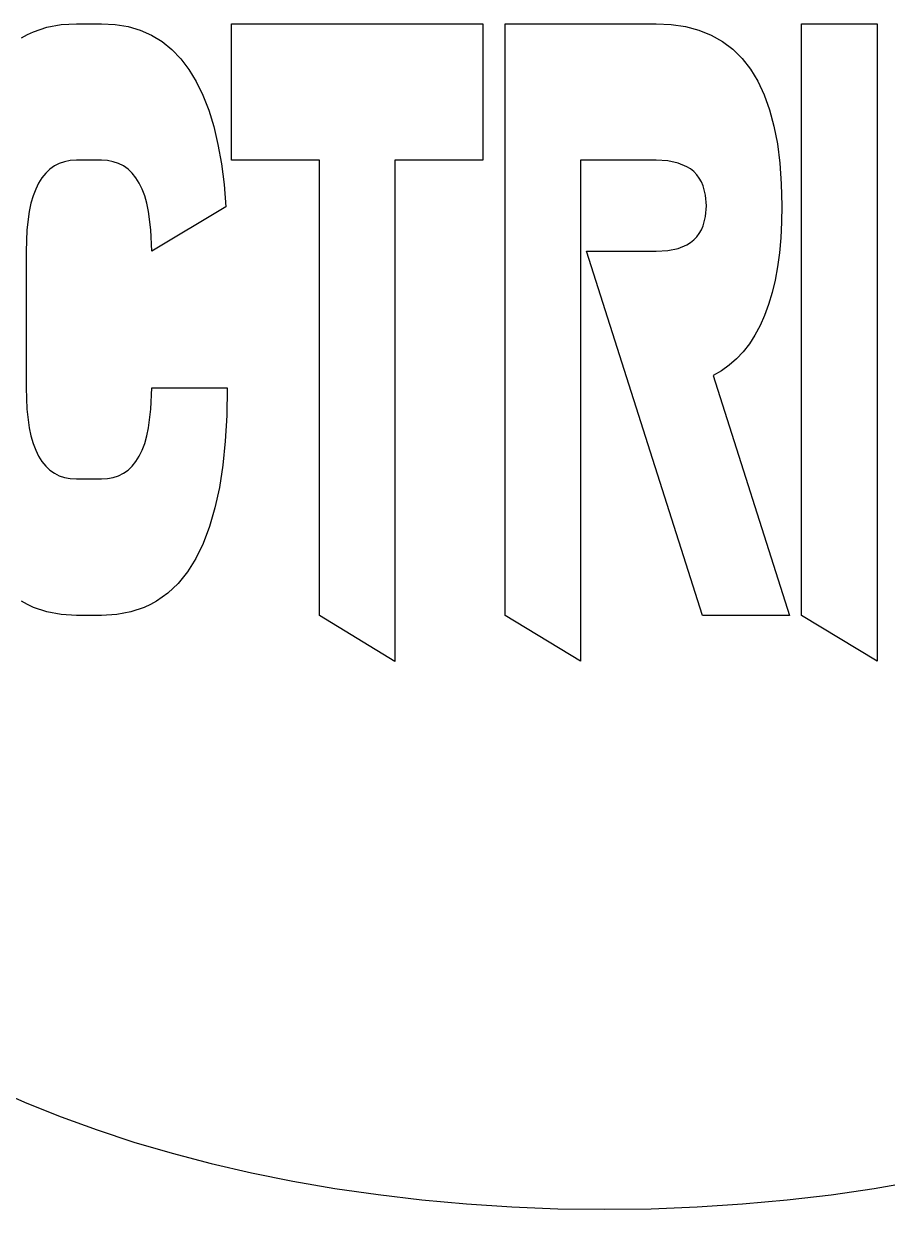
# Model space of a CAD drawing. Extents: x -15 to 1051, y 18 to 778.
# Drawn here: x 353.5 to 609.2, y 30 to 381.1 of the extents above; entities that cross this region are included whole.
import ezdxf

# ---------------------------------------------------------------- set-up
doc = ezdxf.new("R2010")
doc.units = 0

msp = doc.modelspace()

# ---------------------------------------------------------------- linework, layer by layer
at = {"layer": 'Sign'}
for p, q in [((356.430204, 378.774897), (360.355941, 380.091677)), ((360.355941, 380.091677), (364.572473, 380.881744)), ((364.572473, 380.881744), (369.0798, 381.1451)), ((369.0798, 381.1451), (376.525, 381.145)), ((376.525, 381.145), (380.577241, 380.933262)), ((380.577241, 380.933262), (384.396262, 380.298047)), ((384.396262, 380.298047), (387.982066, 379.239355)), ((415.012, 340.693), (415.012, 381.145)), ((415.012, 381.145), (489.456, 381.145)), ((489.456, 381.145), (489.456, 340.693)), ((496.081, 205.855), (496.081, 381.145)), ((496.081, 381.145), (540.747, 381.145)), ((540.747, 381.145), (545.254327, 380.934315)), ((545.254327, 380.934315), (549.470859, 380.302261)), ((549.470859, 380.302261), (553.396596, 379.248837)), ((583.85, 205.855), (583.85, 381.145)), ((583.85, 381.145), (606.183, 381.145)), ((606.183, 381.145), (606.183, 192.371)), ((352.795263, 376.931406), (354.576384, 377.918991)), ((354.576384, 377.918991), (356.430204, 378.774897)), ((387.982066, 379.239355), (391.33465, 377.757187)), ((391.33465, 377.757187), (394.454016, 375.851543)), ((394.454016, 375.851543), (397.340162, 373.522422)), ((553.396596, 379.248837), (557.031538, 377.774044)), ((557.031538, 377.774044), (560.375684, 375.877881)), ((560.375684, 375.877881), (563.429034, 373.560348)), ((397.340162, 373.522422), (399.993091, 370.769824)), ((563.429034, 373.560348), (566.19159, 370.821446)), ((399.993091, 370.769824), (402.4128, 367.59375)), ((566.19159, 370.821446), (568.66335, 367.661175)), ((402.4128, 367.59375), (404.599291, 363.994199)), ((568.66335, 367.661175), (570.844315, 364.079534)), ((404.599291, 363.994199), (406.552562, 359.971172)), ((570.844315, 364.079534), (572.734484, 360.076523)), ((406.552562, 359.971172), (408.272616, 355.524668)), ((572.734484, 360.076523), (574.333859, 355.652143)), ((408.272616, 355.524668), (409.75945, 350.654688)), ((574.333859, 355.652143), (575.642438, 350.806394)), ((409.75945, 350.654688), (411.013066, 345.36123)), ((575.642438, 350.806394), (576.660221, 345.539275)), ((411.013066, 345.36123), (412.033462, 339.644297)), ((576.660221, 345.539275), (577.387209, 339.850786)), ((369.08, 340.693), (367.277071, 340.587657)), ((376.525, 340.6936), (369.08, 340.693)), ((378.327929, 340.588257), (376.525, 340.6936)), ((441.067, 340.693), (415.012, 340.693)), ((441.067, 205.855), (441.067, 340.693)), ((489.456, 340.693), (463.4, 340.693)), ((463.4, 340.693), (463.4, 192.236)), ((540.747, 340.6936), (518.414, 340.693)), ((518.414, 340.693), (518.414, 192.371)), ((544.236539, 340.482916), (540.747, 340.6936)), ((361.228537, 338.059436), (360.007198, 336.900667)), ((362.566194, 339.007519), (361.228537, 338.059436)), ((364.020168, 339.744917), (362.566194, 339.007519)), ((365.590461, 340.27163), (364.020168, 339.744917)), ((367.277071, 340.587657), (365.590461, 340.27163)), ((380.014539, 340.27223), (378.327929, 340.588257)), ((381.584832, 339.745517), (380.014539, 340.27223)), ((383.038806, 339.008119), (381.584832, 339.745517)), ((384.376463, 338.060036), (383.038806, 339.008119)), ((385.597802, 336.901267), (384.376463, 338.060036)), ((412.033462, 339.644297), (412.820641, 333.503887)), ((547.260806, 339.850862), (544.236539, 340.482916)), ((549.819802, 338.797441), (547.260806, 339.850862)), ((550.924822, 338.112716), (549.819802, 338.797441)), ((551.913525, 337.32265), (550.924822, 338.112716)), ((552.78591, 336.427241), (551.913525, 337.32265)), ((577.387209, 339.850786), (577.823402, 333.740928)), ((357.913475, 333.951075), (357.04109, 332.160251)), ((358.902178, 335.531214), (357.913475, 333.951075)), ((360.007198, 336.900667), (358.902178, 335.531214)), ((386.702822, 335.531814), (385.597802, 336.901267)), ((387.691525, 333.951675), (386.702822, 335.531814)), ((388.56391, 332.160851), (387.691525, 333.951675)), ((553.541977, 335.426491), (552.78591, 336.427241)), ((554.181725, 334.320398), (553.541977, 335.426491)), ((554.705156, 333.108962), (554.181725, 334.320398)), ((577.823402, 333.740928), (577.9688, 327.2097)), ((356.285023, 330.158742), (355.645275, 327.946548)), ((357.04109, 332.160251), (356.285023, 330.158742)), ((389.319977, 330.159342), (388.56391, 332.160851)), ((389.959725, 327.947148), (389.319977, 330.159342)), ((412.820641, 333.503887), (413.3746, 326.94)), ((555.403064, 330.370066), (554.705156, 333.108962)), ((555.6357, 327.2098), (555.403064, 330.370066)), ((355.645275, 327.946548), (355.121844, 325.523669)), ((390.483156, 325.524269), (389.959725, 327.947148)), ((413.3746, 326.94), (391.4137, 313.7259)), ((555.403064, 324.049534), (555.6357, 327.2098)), ((577.9688, 327.2097), (577.889413, 322.351834)), ((355.121844, 325.523669), (354.423936, 320.045855)), ((391.181064, 320.046455), (390.483156, 325.524269)), ((554.705156, 321.310637), (555.403064, 324.049534)), ((354.423936, 320.045855), (354.1913, 313.7253)), ((391.4137, 313.7259), (391.181064, 320.046455)), ((553.541977, 318.993109), (554.181725, 320.099202)), ((554.181725, 320.099202), (554.705156, 321.310637)), ((577.889413, 322.351834), (577.651252, 317.722561)), ((549.819802, 315.622159), (550.924822, 316.306884)), ((550.924822, 316.306884), (551.913525, 317.09695)), ((551.913525, 317.09695), (552.78591, 317.992359)), ((552.78591, 317.992359), (553.541977, 318.993109)), ((577.651252, 317.722561), (577.254316, 313.321881)), ((354.1913, 313.7253), (354.191, 273.274)), ((554.519, 205.855), (520.126, 313.726)), ((520.126, 313.726), (540.747, 313.726)), ((540.747, 313.726), (544.236539, 313.936684)), ((544.236539, 313.936684), (547.260806, 314.568737)), ((547.260806, 314.568737), (549.819802, 315.622159)), ((577.254316, 313.321881), (576.698606, 309.149794)), ((576.698606, 309.149794), (575.984122, 305.2063)), ((575.984122, 305.2063), (575.110864, 301.491398)), ((575.110864, 301.491398), (574.078832, 298.00509)), ((574.078832, 298.00509), (572.888025, 294.747375)), ((571.538444, 291.718253), (570.030089, 288.917723)), ((572.888025, 294.747375), (571.538444, 291.718253)), ((570.030089, 288.917723), (568.36296, 286.345787)), ((568.36296, 286.345787), (566.537056, 284.002444)), ((564.552379, 281.887693), (562.408927, 280.001536)), ((566.537056, 284.002444), (564.552379, 281.887693)), ((560.1067, 278.343971), (557.6457, 276.915)), ((562.408927, 280.001536), (560.1067, 278.343971)), ((557.6457, 276.915), (580.2766, 205.8553)), ((354.191, 273.274), (354.423636, 266.953445)), ((391.181064, 266.953145), (391.4137, 273.2737)), ((391.4137, 273.2737), (413.746, 273.274)), ((413.746, 273.274), (413.600602, 265.109968)), ((354.423636, 266.953445), (355.121544, 261.475631)), ((390.483156, 261.475331), (391.181064, 266.953145)), ((413.600602, 265.109968), (413.164409, 257.472648)), ((355.121544, 261.475631), (355.644975, 259.052752)), ((389.959725, 259.052452), (390.483156, 261.475331)), ((355.644975, 259.052752), (356.284723, 256.840558)), ((356.284723, 256.840558), (357.04079, 254.839049)), ((388.56391, 254.838749), (389.319977, 256.840258)), ((389.319977, 256.840258), (389.959725, 259.052452)), ((413.164409, 257.472648), (412.437421, 250.36204)), ((357.04079, 254.839049), (357.913175, 253.048225)), ((357.913175, 253.048225), (358.901878, 251.468086)), ((386.702822, 251.467786), (387.691525, 253.047925)), ((387.691525, 253.047925), (388.56391, 254.838749)), ((358.901878, 251.468086), (360.006898, 250.098633)), ((360.006898, 250.098633), (361.228237, 248.939864)), ((384.376463, 248.939564), (385.597802, 250.098333)), ((385.597802, 250.098333), (386.702822, 251.467786)), ((412.437421, 250.36204), (411.419637, 243.778144)), ((361.228237, 248.939864), (362.565894, 247.991781)), ((362.565894, 247.991781), (364.019868, 247.254383)), ((364.019868, 247.254383), (365.590161, 246.72767)), ((365.590161, 246.72767), (367.276771, 246.411643)), ((367.276771, 246.411643), (369.0797, 246.3063)), ((369.0797, 246.3063), (376.525, 246.306)), ((376.525, 246.306), (378.327929, 246.411343)), ((378.327929, 246.411343), (380.014539, 246.72737)), ((380.014539, 246.72737), (381.584832, 247.254083)), ((381.584832, 247.254083), (383.038806, 247.991481)), ((383.038806, 247.991481), (384.376463, 248.939564)), ((411.419637, 243.778144), (410.111059, 237.720959)), ((410.111059, 237.720959), (408.511684, 232.190486)), ((408.511684, 232.190486), (406.621515, 227.186725)), ((406.621515, 227.186725), (404.44055, 222.709675)), ((404.44055, 222.709675), (401.96879, 218.759337)), ((401.96879, 218.759337), (399.206234, 215.335711)), ((399.206234, 215.335711), (396.152884, 212.438796)), ((396.152884, 212.438796), (392.808737, 210.068594)), ((354.576584, 209.081109), (352.795462, 210.068694)), ((356.430404, 208.225203), (354.576584, 209.081109)), ((360.356141, 206.908423), (356.430404, 208.225203)), ((389.173796, 208.225103), (385.248059, 206.908323)), ((391.027616, 209.081009), (389.173796, 208.225103)), ((392.808737, 210.068594), (391.027616, 209.081009)), ((364.572673, 206.118356), (360.356141, 206.908423)), ((369.08, 205.855), (364.572673, 206.118356)), ((376.5242, 205.8549), (369.08, 205.855)), ((381.031527, 206.118256), (376.5242, 205.8549)), ((385.248059, 206.908323), (381.031527, 206.118256)), ((463.4, 192.236), (441.067, 205.855)), ((518.414, 192.371), (496.081, 205.855)), ((580.2766, 205.8553), (554.519, 205.855)), ((606.183, 192.371), (583.85, 205.855)), ((344.596431, 65.742964), (354.411356, 61.413457)), ((354.411356, 61.413457), (364.618826, 57.325334)), ((364.618826, 57.325334), (375.20223, 53.48704)), ((375.20223, 53.48704), (386.144957, 49.907019)), ((386.144957, 49.907019), (397.430397, 46.593716)), ((397.430397, 46.593716), (409.041939, 43.555578)), ((409.041939, 43.555578), (420.962972, 40.801047)), ((420.962972, 40.801047), (433.176887, 38.338571)), ((433.176887, 38.338571), (445.667071, 36.176593)), ((445.667071, 36.176593), (458.416915, 34.323558)), ((592.565391, 34.310684), (605.320022, 36.161897)), ((605.320022, 36.161897), (617.815024, 38.322286)), ((458.416915, 34.323558), (471.409808, 32.787912)), ((471.409808, 32.787912), (484.62914, 31.578099)), ((566.34374, 31.569596), (579.567755, 32.777099)), ((579.567755, 32.777099), (592.565391, 34.310684)), ((484.62914, 31.578099), (498.0583, 30.702564)), ((498.0583, 30.702564), (511.680676, 30.169753)), ((511.680676, 30.169753), (525.47966, 29.98811)), ((525.47966, 29.98811), (539.283067, 30.166648)), ((539.283067, 30.166648), (552.909969, 30.696628)), ((552.909969, 30.696628), (566.34374, 31.569596))]:
    msp.add_line(p, q, dxfattribs=at)

doc.saveas('drawing.dxf')
